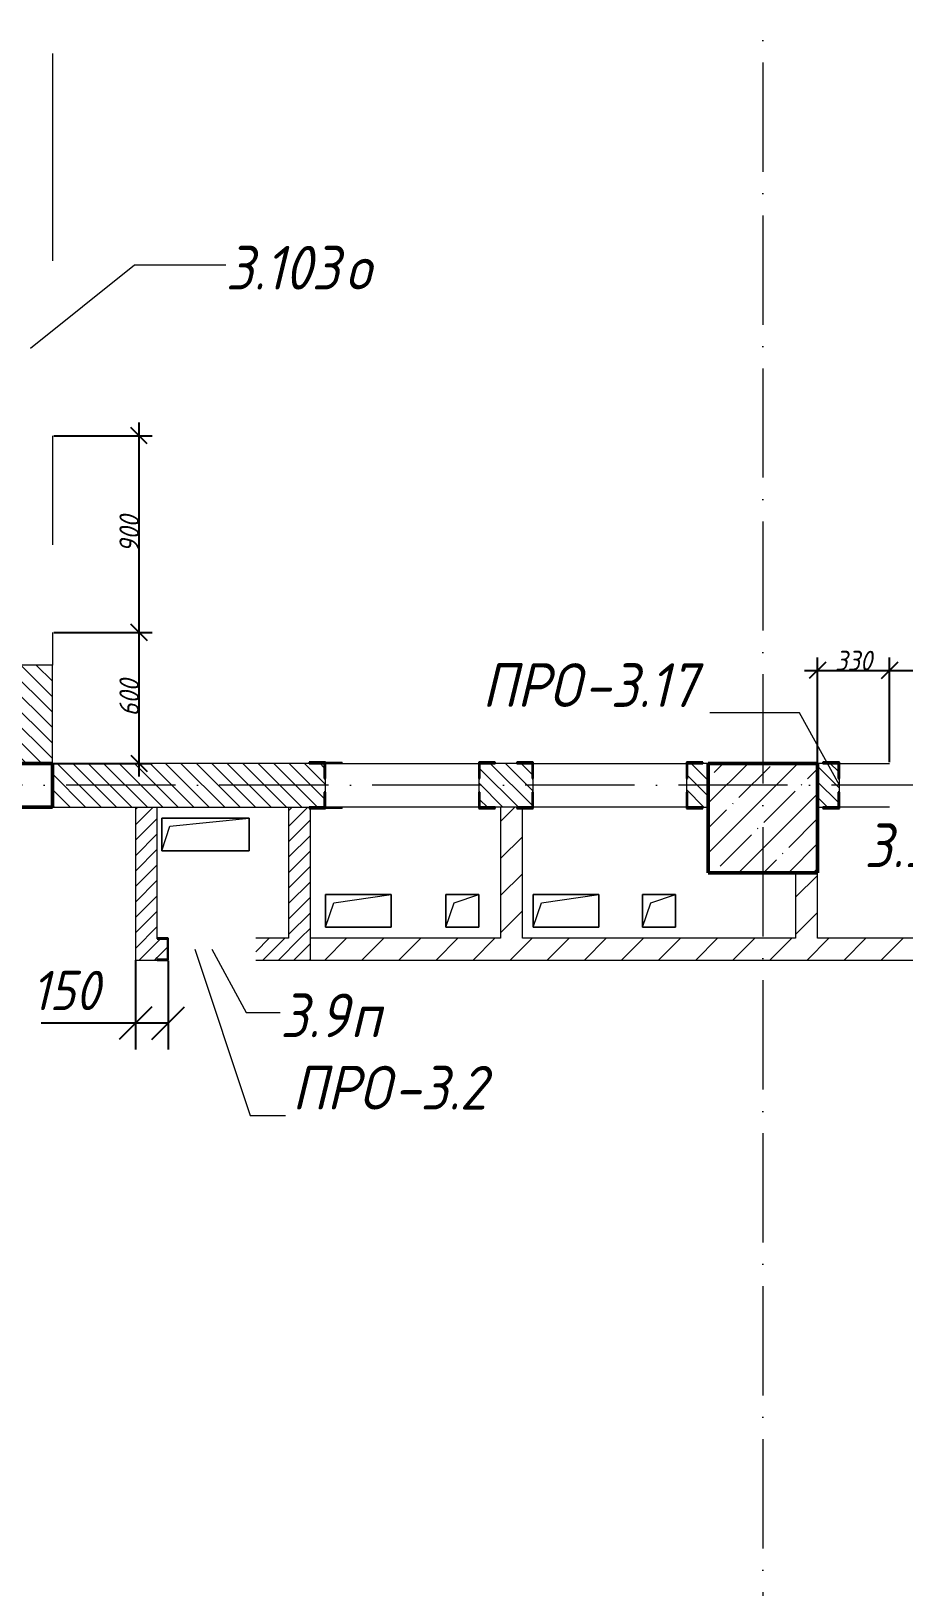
# Model space of a CAD drawing. Header units: millimetres. Extents: x -401725 to 250493, y 305116 to 802890.
# Drawn here: x 168288 to 172280, y 382954 to 390075 of the extents above; entities that cross this region are included whole.
import ezdxf

# ---------------------------------------------------------------- set-up
doc = ezdxf.new("R2010")
doc.units = ezdxf.units.MM
doc.linetypes.add('50_200_ШТРИХ_1Т_ш5_п1_п1_', pattern=[700, 500, -100, 0, -100])
for name, color, linetype, lineweight in [('A-____-____-DIMS', 7, 'Continuous', 9), ('A-FLOR-____-OTLN', 7, 'Continuous', 9), ('A-GENM-____-IDEN', 7, 'Continuous', 9), ('A-GENM-____-MCUT', 7, 'Continuous', 25), ('A-GENM-____-OTLN', 7, 'Continuous', 9), ('A-GENM-____-OTLN-1', 7, 'Continuous', 25), ('A-GLAZ-____-IDEN', 7, 'Continuous', 9), ('A-WALL-____-MCUT', 7, 'Continuous', 13), ('A-WALL-____-PATT-1', 7, 'Continuous', 9), ('A-WALL-FNSH-MCUT-1', 7, 'Continuous', 9), ('I-WALL-____-OTLN', 7, 'Continuous', 9), ('S-COLS-____-MCUT', 7, 'Continuous', 50), ('S-COLS-____-OTLN', 7, 'Continuous', 9), ('S-GRID-____-OTLN-1', 7, '50_200_ШТРИХ_1Т_ш5_п1_п1_', 9)]:
    doc.layers.add(name, color=color, linetype=linetype, lineweight=lineweight)
doc.styles.add('ISOCPEUR_I_10', font='isocpeui.ttf', dxfattribs={"width": 0.9, "height": 180})
doc.styles.add('ISOCPEUR_I_11', font='isocpeui.ttf', dxfattribs={"width": 0.9, "height": 200})
doc.styles.add('ISOCPEUR_I_7', font='isocpeui.ttf', dxfattribs={"width": 0.9, "height": 90})
doc.dimstyles.new('ISO-1_8_0_9К_СРЕДНИЙ_Кладочные_1', dxfattribs={"dimscale": 304.8, "dimtxt": 89.638306, "dimasz": 0.246063, "dimexe": 0.19685, "dimexo": 0, "dimgap": 0, "dimtad": 1, "dimdec": 3, "dimrnd": 0.001, "dimdsep": 46, "dimtxsty": 'ISOCPEUR_I_7', "dimblk1": 'OBLIQUE', "dimblk2": 'OBLIQUE', "dimsah": 1, "dimcen": 0.09, "dimdle": 0.19685, "dimazin": 0, "dimtfac": 1, "dimtdec": 4, "dimtix": 1, "dimtmove": 0, "dimatfit": 3, "dimfxl": 1, "dimtvp": 1, "dimtolj": 1, "dimtzin": 0, "dimarcsym": 2})
doc.dimstyles.new('ISO-1_8_0_9К_СРЕДНИЙ_Кладочные_3', dxfattribs={"dimscale": 304.8, "dimtxt": 179.276612, "dimasz": 0.492126, "dimexe": 0.393701, "dimexo": 0, "dimgap": 0, "dimtad": 1, "dimdec": 3, "dimrnd": 0.001, "dimdsep": 46, "dimtxsty": 'ISOCPEUR_I_10', "dimblk1": 'OBLIQUE', "dimblk2": 'OBLIQUE', "dimsah": 1, "dimcen": 0.09, "dimdle": 0.393701, "dimazin": 0, "dimtfac": 1, "dimtdec": 4, "dimtix": 1, "dimtmove": 0, "dimatfit": 3, "dimfxl": 1, "dimtvp": 1, "dimtolj": 1, "dimtzin": 0, "dimarcsym": 2})
pattern_1 = [(135, (144685.44, 323542.244), (-35.35534, -35.35534), [])]
pattern_2 = [(45, (144685.44, 323542.24), (-84.85281, 84.85281), [])]
pattern_3 = [(45, (144685.44, 323542.244), (-35.35534, 35.35534), [])]

# ---------------------------------------------------------------- blocks, each defined once
blk = doc.blocks.new('BSC_Колонна _Прямоугольная - 500х500-V13-АР1_План отверстий 3 этажа в осях 1-64_Ю-ЯЯ')
at = {"layer": 'S-COLS-____-OTLN'}
h = blk.add_hatch(dxfattribs=at)
h.set_pattern_fill('FP_20', color=256, style=0, pattern_type=2)
h.set_pattern_definition([(45, (-26950, -62931.04), (-114.04925, 114.04925), []), (45, (-26835.95, -62931.04), (-114.04925, 114.04925), [201.613, -40.323, 3.353, -36.97])])
h.paths.add_polyline_path([(-250, -250), (250, -250), (250, 250), (-250, 250)], flags=0)
at = {"layer": 'S-COLS-____-MCUT'}
for p, q in [((250, 250), (-250, 250)), ((-250, 250), (-250, -250)), ((250, -250), (250, 250)), ((-250, -250), (250, -250))]:
    blk.add_line(p, q, dxfattribs=at)
blk = doc.blocks.new('Фахверк_СКБ_Уголок - 200_3960-28268576-АР1_План отверстий 3 этажа в осях 1-64_Ю-ЯЯ')
at = {"layer": 'A-GENM-____-MCUT'}
for p, q in [((200, 156), (125, 156)), ((125, 156), (125, 81)), ((131, 81), (131, 150)), ((131, 150), (200, 150)), ((200, 150), (200, 156)), ((125, 81), (131, 81)), ((131, 19), (125, 19)), ((125, 19), (125, -56)), ((131, -50), (131, 19)), ((125, -56), (200, -56)), ((200, -50), (131, -50)), ((200, -56), (200, -50))]:
    blk.add_line(p, q, dxfattribs=at)
blk = doc.blocks.new('154_Стойка_СКБ_Уголок - СМ-2180_200-28268025-АР1_План отверстий 3 этажа в осях 1-64_Ю-ЯЯ')
at = {"layer": 'A-GENM-____-MCUT'}
for p, q in [((125, 156), (125, 81)), ((200, 156), (125, 156)), ((131, 81), (131, 150)), ((131, 150), (200, 150)), ((200, 150), (200, 156)), ((125, 81), (131, 81)), ((131, 19), (125, 19)), ((125, 19), (125, -56)), ((131, -50), (131, 19)), ((125, -56), (200, -56)), ((200, -50), (131, -50)), ((200, -56), (200, -50))]:
    blk.add_line(p, q, dxfattribs=at)
blk = doc.blocks.new('Фахверк_СКБ_Уголок - 200_3960_зеркало-28268689-АР1_План отверстий 3 этажа в осях 1-64_Ю-ЯЯ')
at = {"layer": 'A-GENM-____-MCUT'}
for p, q in [((200, 156), (125, 156)), ((125, 156), (125, 81)), ((131, 81), (131, 150)), ((131, 150), (200, 150)), ((200, 150), (200, 156)), ((125, 81), (131, 81)), ((131, 19), (125, 19)), ((125, 19), (125, -56)), ((131, -50), (131, 19)), ((125, -56), (200, -56)), ((200, -50), (131, -50)), ((200, -56), (200, -50))]:
    blk.add_line(p, q, dxfattribs=at)
blk = doc.blocks.new('Стойка_Влож_Уголок_Опорный - Уголок-28213941-АР1_План отверстий 3 этажа в осях 1-64_Ю-ЯЯ')
at = {"layer": 'A-GENM-____-OTLN'}
for p, q in [((-212, -6), (-212, 0)), ((0, 0), (0, -6)), ((-212, -75), (-212, -6)), ((-212, -6), (-206, -6)), ((-6, -6), (0, -6)), ((0, -6), (0, -75)), ((-212, -75), (-206, -75)), ((-6, -75), (0, -75))]:
    blk.add_line(p, q, dxfattribs=at)
blk = doc.blocks.new('154_Фахверк_СКБ_Швеллер - Тип_100_3960_зеркало-29769493-АР1_План отверстий 3 этажа в осях 1-64_Ю-ЯЯ')
at = {"layer": 'A-GENM-____-MCUT'}
for p, q in [((175, 50), (125, 50)), ((125, 50), (125, -50)), ((128, 47), (175, 47)), ((128, -47), (128, 47)), ((175, 47), (175, 50)), ((125, -50), (175, -50)), ((175, -47), (128, -47)), ((175, -50), (175, -47))]:
    blk.add_line(p, q, dxfattribs=at)
blk = doc.blocks.new('AR_Отверстие прямоугольное _в плите_ - AR_Отверстие прямоугольное _в плите_-30229441-АР1_План отверстий 3 этажа в осях 1-64_Ю-ЯЯ')
at = {"layer": 'A-GENM-____-OTLN'}
for p, q in [((150, 75), (-150, 75)), ((-150, 75), (-150, -75)), ((-112.5, 37.5), (150, 75)), ((150, -75), (150, 75)), ((-150, -75), (-112.5, 37.5)), ((-150, -75), (150, -75))]:
    blk.add_line(p, q, dxfattribs=at)
blk = doc.blocks.new('AR_Отверстие прямоугольное _в плите_ - AR_Отверстие прямоугольное _в плите_-30423627-АР1_План отверстий 3 этажа в осях 1-64_Ю-ЯЯ')
at = {"layer": 'A-GENM-____-OTLN'}
for p, q in [((75, 75), (-75, 75)), ((-75, 75), (-75, -75)), ((-37.5, 37.5), (75, 75)), ((75, -75), (75, 75)), ((-75, -75), (-37.5, 37.5)), ((-75, -75), (75, -75))]:
    blk.add_line(p, q, dxfattribs=at)
blk = doc.blocks.new('AR_Отверстие прямоугольное _в плите_ - AR_Отверстие прямоугольное _в плите_-V167-АР1_План отверстий 3 этажа в осях 1-64_Ю-ЯЯ')
at = {"layer": 'A-GENM-____-OTLN'}
for p, q in [((200, 75), (-200, 75)), ((-200, 75), (-200, -75)), ((-162.5, 37.5), (200, 75)), ((200, -75), (200, 75)), ((-200, -75), (-162.5, 37.5)), ((-200, -75), (200, -75))]:
    blk.add_line(p, q, dxfattribs=at)
blk = doc.blocks.new('BSC_Колонна _Прямоугольная1 - 200х200 _металл_-35216022-АР1_План отверстий 3 этажа в осях 1-64_Ю-ЯЯ')
at = {"layer": 'S-COLS-____-MCUT'}
for p, q in [((100, 100), (-100, 100)), ((-100, 100), (-100, -100)), ((100, -100), (100, 100)), ((-100, -100), (100, -100))]:
    blk.add_line(p, q, dxfattribs=at)
blk = doc.blocks.new('_Oblique')
at = {"color": 0, "linetype": 'ByBlock', "lineweight": -2}
blk.add_line((-0.5, -0.5), (0.5, 0.5), dxfattribs=at)
blk = doc.blocks.new('*D9622')
at = {"layer": 'A-____-____-DIMS', "color": 0, "lineweight": -2, "transparency": 16777216}
for p, q in [((168765.4, 385823.3), (168765.4, 385414.2)), ((168915.4, 385820.2), (168915.4, 385414.2)), ((168765.4, 385534.2), (168334.9, 385534.2)), ((168915.4, 385534.2), (168645.4, 385534.2))]:
    blk.add_line(p, q, dxfattribs=at)
at = {"layer": 'Defpoints', "color": 0, "transparency": 16777216}
for p in [(168765.4, 385823.3), (168915.4, 385820.2), (168915.4, 385534.2)]:
    blk.add_point(p, dxfattribs=at)
at = {"layer": 'A-____-____-DIMS', "color": 0, "lineweight": -2, "transparency": 16777216, "xscale": 150, "yscale": 150, "zscale": 150, "rotation": 180}
blk.add_blockref('_Oblique', (168765.4, 385534.2), dxfattribs=at)
at = {"layer": 'A-____-____-DIMS', "color": 0, "lineweight": -2, "transparency": 16777216, "xscale": 150, "yscale": 150, "zscale": 150}
blk.add_blockref('_Oblique', (168915.4, 385534.2), dxfattribs=at)
at = {"layer": 'A-____-____-DIMS', "color": 0, "transparency": 16777216, "insert": (168291.1, 385774.2), "char_height": 180, "width": 368.207, "attachment_point": 1, "line_spacing_factor": 1.149209, "style": 'ISOCPEUR_I_10'}
blk.add_mtext('\\A1;150', dxfattribs=at)
blk = doc.blocks.new('*D9647')
at = {"layer": 'A-____-____-DIMS', "color": 0, "lineweight": -2, "transparency": 16777216}
for p, q in [((171885.4, 386723.3), (171885.4, 387208.9)), ((172215.4, 386729.3), (172215.4, 387208.9)), ((171825.4, 387148.9), (172275.4, 387148.9))]:
    blk.add_line(p, q, dxfattribs=at)
at = {"layer": 'Defpoints', "color": 0, "transparency": 16777216}
for p in [(172215.4, 387148.9), (171885.4, 386723.3), (172215.4, 386729.3)]:
    blk.add_point(p, dxfattribs=at)
at = {"layer": 'A-____-____-DIMS', "color": 0, "lineweight": -2, "transparency": 16777216, "xscale": 75, "yscale": 75, "zscale": 75, "rotation": 180}
blk.add_blockref('_Oblique', (171885.4, 387148.9), dxfattribs=at)
at = {"layer": 'A-____-____-DIMS', "color": 0, "lineweight": -2, "transparency": 16777216, "xscale": 75, "yscale": 75, "zscale": 75}
blk.add_blockref('_Oblique', (172215.4, 387148.9), dxfattribs=at)
at = {"layer": 'A-____-____-DIMS', "color": 0, "transparency": 16777216, "insert": (172050.4, 387193.9), "char_height": 90, "width": 409.578, "attachment_point": 5, "style": 'ISOCPEUR_I_7'}
blk.add_mtext('\\A1;330', dxfattribs=at)
blk = doc.blocks.new('*D9648')
at = {"layer": 'A-____-____-DIMS', "color": 0, "lineweight": -2, "transparency": 16777216}
for p, q in [((172215.4, 386729.3), (172215.4, 387208.9)), ((173135.4, 386729.3), (173135.4, 387208.9)), ((172155.4, 387148.9), (173195.4, 387148.9))]:
    blk.add_line(p, q, dxfattribs=at)
at = {"layer": 'Defpoints', "color": 0, "transparency": 16777216}
for p in [(173135.4, 387148.9), (172215.4, 386729.3), (173135.4, 386729.3)]:
    blk.add_point(p, dxfattribs=at)
at = {"layer": 'A-____-____-DIMS', "color": 0, "lineweight": -2, "transparency": 16777216, "xscale": 75, "yscale": 75, "zscale": 75, "rotation": 180}
blk.add_blockref('_Oblique', (172215.4, 387148.9), dxfattribs=at)
at = {"layer": 'A-____-____-DIMS', "color": 0, "lineweight": -2, "transparency": 16777216, "xscale": 75, "yscale": 75, "zscale": 75}
blk.add_blockref('_Oblique', (173135.4, 387148.9), dxfattribs=at)
at = {"layer": 'A-____-____-DIMS', "color": 0, "transparency": 16777216, "insert": (172675.4, 387193.9), "char_height": 90, "width": 409.578, "attachment_point": 5, "style": 'ISOCPEUR_I_7'}
blk.add_mtext('\\A1;920', dxfattribs=at)
blk = doc.blocks.new('*D9716')
at = {"layer": 'A-____-____-DIMS', "color": 0, "lineweight": -2, "transparency": 16777216}
for p, q in [((168782.1, 386663.3), (168782.1, 387383.3)), ((168391.4, 387323.3), (168842.1, 387323.3)), ((168385.4, 386723.3), (168842.1, 386723.3))]:
    blk.add_line(p, q, dxfattribs=at)
at = {"layer": 'Defpoints', "color": 0, "transparency": 16777216}
for p in [(168391.4, 387323.3), (168782.1, 387323.3), (168385.4, 386723.3)]:
    blk.add_point(p, dxfattribs=at)
at = {"layer": 'A-____-____-DIMS', "color": 0, "lineweight": -2, "transparency": 16777216, "xscale": 75, "yscale": 75, "zscale": 75}
for p, rotation in [((168782.1, 387323.3), 90), ((168782.1, 386723.3), 270)]:
    blk.add_blockref('_Oblique', p, dxfattribs=dict(at, rotation=rotation))
at = {"layer": 'A-____-____-DIMS', "color": 0, "transparency": 16777216, "insert": (168737.1, 387023.3), "char_height": 90, "width": 409.578, "attachment_point": 5, "rotation": 90, "style": 'ISOCPEUR_I_7'}
blk.add_mtext('\\A1;600', dxfattribs=at)
blk = doc.blocks.new('*D9717')
at = {"layer": 'A-____-____-DIMS', "color": 0, "lineweight": -2, "transparency": 16777216}
for p, q in [((168391.4, 388223.3), (168842.1, 388223.3)), ((168782.1, 387263.3), (168782.1, 388283.3)), ((168391.4, 387323.3), (168842.1, 387323.3))]:
    blk.add_line(p, q, dxfattribs=at)
at = {"layer": 'Defpoints', "color": 0, "transparency": 16777216}
for p in [(168391.4, 388223.3), (168782.1, 388223.3), (168391.4, 387323.3)]:
    blk.add_point(p, dxfattribs=at)
at = {"layer": 'A-____-____-DIMS', "color": 0, "lineweight": -2, "transparency": 16777216, "xscale": 75, "yscale": 75, "zscale": 75}
for p, rotation in [((168782.1, 388223.3), 90), ((168782.1, 387323.3), 270)]:
    blk.add_blockref('_Oblique', p, dxfattribs=dict(at, rotation=rotation))
at = {"layer": 'A-____-____-DIMS', "color": 0, "transparency": 16777216, "insert": (168737.1, 387773.3), "char_height": 90, "width": 409.578, "attachment_point": 5, "rotation": 90, "style": 'ISOCPEUR_I_7'}
blk.add_mtext('\\A1;900', dxfattribs=at)

msp = doc.modelspace()

# ---------------------------------------------------------------- hatches: boundary and pattern name
at = {"layer": 'A-WALL-____-PATT-1'}
h = msp.add_hatch(dxfattribs=at)
h.set_pattern_fill('FP_9', color=256, style=0, pattern_type=2)
h.set_pattern_definition(pattern_1)
h.paths.add_polyline_path([(168385.4376, 386723.2863), (168385.4376, 387173.2863), (168185.4376, 387173.2863), (168185.4376, 386723.2863)], flags=0)
h = msp.add_hatch(dxfattribs=at)
h.set_pattern_fill('FP_9', color=256, style=0, pattern_type=2)
h.set_pattern_definition(pattern_1)
h.paths.add_polyline_path([(171291.4376, 386523.2863), (171385.4376, 386523.2863), (171385.4376, 386723.2863), (171291.4376, 386723.2863), (171291.4376, 386654.2863), (171285.4376, 386654.2863), (171285.4376, 386592.2863), (171291.4376, 386592.2863)], flags=0)
h.paths.add_polyline_path([(168185.4376, 386523.2863), (168185.4376, 386723.2863), (165885.4376, 386723.2863), (165885.4376, 386523.2863), (167735.4376, 386523.2863)], flags=0)
h.paths.add_polyline_path([(168385.4376, 386523.2863), (169629.4376, 386523.2863), (169629.4376, 386592.2863), (169635.4376, 386592.2863), (169635.4376, 386654.2863), (169629.4376, 386654.2863), (169629.4376, 386723.2863), (168385.4376, 386723.2863), (168385.4376, 386654.3208)], flags=0)
h.paths.add_polyline_path([(170579.4376, 386523.2863), (170579.4376, 386592.2863), (170585.4376, 386592.2863), (170585.4376, 386654.2863), (170579.4376, 386654.2863), (170579.4376, 386723.2863), (170341.4376, 386723.2863), (170341.4376, 386654.2863), (170335.4376, 386654.2863), (170335.4376, 386592.2863), (170341.4376, 386592.2863), (170341.4376, 386523.2863), (170535.4376, 386523.2863)], flags=0)
h = msp.add_hatch(dxfattribs=at)
h.set_pattern_fill('FP_9', color=256, style=0, pattern_type=2)
h.set_pattern_definition(pattern_1)
h.paths.add_polyline_path([(173885.4376, 386523.2863), (174385.4376, 386523.2863), (174385.4376, 386723.2863), (173641.4376, 386723.2863), (173641.4376, 386654.2863), (173635.4376, 386654.2863), (173635.4376, 386592.2863), (173641.4376, 386592.2863), (173641.4376, 386523.2863), (173785.4376, 386523.2863)], flags=0)
h.paths.add_polyline_path([(172691.4376, 386523.2863), (172929.4376, 386523.2863), (172929.4376, 386592.2863), (172935.4376, 386592.2863), (172935.4376, 386654.2863), (172929.4376, 386654.2863), (172929.4376, 386723.2863), (172691.4376, 386723.2863), (172691.4376, 386654.2863), (172685.4376, 386654.2863), (172685.4376, 386592.2863), (172691.4376, 386592.2863)], flags=0)
h.paths.add_polyline_path([(171885.4376, 386523.2863), (171979.4376, 386523.2863), (171979.4376, 386592.2863), (171985.4376, 386592.2863), (171985.4376, 386654.2863), (171979.4376, 386654.2863), (171979.4376, 386723.2863), (171885.4376, 386723.2863), (171885.4376, 386629.2863)], flags=0)
h = msp.add_hatch(dxfattribs=at)
h.set_pattern_fill('FP_8', color=256, style=0, pattern_type=2)
h.set_pattern_definition(pattern_3)
h.paths.add_polyline_path([(168865.4376, 385823.2863), (168865.4376, 386523.2863), (168765.4376, 386523.2863), (168765.4376, 385823.2863)], flags=0)
h = msp.add_hatch(dxfattribs=at)
h.set_pattern_fill('FP_8', color=256, style=0, pattern_type=2)
h.set_pattern_definition(pattern_3)
h.paths.add_polyline_path([(169565.4376, 385923.2863), (169565.4376, 386517.2863), (169560.4376, 386517.2863), (169560.4376, 386523.2863), (169465.4376, 386523.2863), (169465.4376, 385923.2863), (169560.4376, 385923.2863)], flags=0)
h = msp.add_hatch(dxfattribs=at)
h.set_pattern_fill('FP_7', color=256, style=0, pattern_type=2)
h.set_pattern_definition(pattern_2)
h.paths.add_polyline_path([(170535.4376, 385923.2863), (170535.4376, 386517.2863), (170510.4376, 386517.2863), (170510.4376, 386523.2863), (170435.4376, 386523.2863), (170435.4376, 385923.2863), (170510.4376, 385923.2863)], flags=0)
h = msp.add_hatch(dxfattribs=at)
h.set_pattern_fill('FP_7', color=256, style=0, pattern_type=2)
h.set_pattern_definition(pattern_2)
h.paths.add_polyline_path([(171885.4376, 385923.2863), (171885.4376, 386223.2863), (171785.4376, 386223.2863), (171785.4376, 385923.2863)], flags=0)
h = msp.add_hatch(dxfattribs=at)
h.set_pattern_fill('FP_8', color=256, style=0, pattern_type=2)
h.set_pattern_definition(pattern_3)
h.paths.add_polyline_path([(169315.4376, 385823.2863), (169565.4376, 385823.2863), (169565.4376, 385923.2863), (169315.4376, 385923.2863), (169315.4376, 385898.2863)], flags=0)
h.paths.add_polyline_path([(168883.4376, 385826.2863), (168912.4376, 385826.2863), (168912.4376, 385920.2863), (168865.4376, 385920.2863), (168865.4376, 385826.2863)], flags=0)
h = msp.add_hatch(dxfattribs=at)
h.set_pattern_fill('FP_7', color=256, style=0, pattern_type=2)
h.set_pattern_definition(pattern_2)
h.paths.add_polyline_path([(174885.4376, 385823.2863), (174885.4376, 385923.2863), (174385.4376, 385923.2863), (174385.4376, 385823.2863), (174718.3046, 385823.2863)], flags=0)
h.paths.add_polyline_path([(173935.4376, 385823.2863), (173935.4376, 385923.2863), (169565.4376, 385923.2863), (169565.4376, 385823.2863), (172950.8403, 385823.2863)], flags=0)

# ---------------------------------------------------------------- linework, layer by layer
at = {"layer": 'A-FLOR-____-OTLN'}
for p, q in [((168885.4376, 386473.2863), (169285.4376, 386473.2863)), ((168885.4376, 386323.2863), (168885.4376, 386473.2863)), ((169285.4376, 386473.2863), (169285.4376, 386323.2863)), ((169285.4376, 386323.2863), (168885.4376, 386323.2863)), ((169635.4376, 386123.2863), (169935.4376, 386123.2863)), ((169635.4376, 385973.2863), (169635.4376, 386123.2863)), ((169935.4376, 386123.2863), (169935.4376, 385973.2863)), ((170185.4376, 386123.2863), (170335.4376, 386123.2863)), ((170185.4376, 385973.2863), (170185.4376, 386123.2863)), ((170335.4376, 386123.2863), (170335.4376, 385973.2863)), ((170585.4376, 386123.2863), (170885.4376, 386123.2863)), ((170585.4376, 385973.2863), (170585.4376, 386123.2863)), ((170885.4376, 386123.2863), (170885.4376, 385973.2863)), ((171085.4376, 386123.2863), (171235.4376, 386123.2863)), ((171085.4376, 385973.2863), (171085.4376, 386123.2863)), ((171235.4376, 386123.2863), (171235.4376, 385973.2863)), ((169935.4376, 385973.2863), (169635.4376, 385973.2863)), ((170335.4376, 385973.2863), (170185.4376, 385973.2863)), ((170885.4376, 385973.2863), (170585.4376, 385973.2863)), ((171235.4376, 385973.2863), (171085.4376, 385973.2863))]:
    msp.add_line(p, q, dxfattribs=at)
at = {"layer": 'A-GENM-____-IDEN'}
for p, q in [((171802.3517, 386954.6083), (171393.3801, 386954.6083)), ((171985.4376, 386623.2863), (171802.3517, 386954.6083)), ((169037.2734, 385873.2863), (169289.4922, 385112.0025)), ((169289.4922, 385112.0025), (169452.5578, 385112.0025))]:
    msp.add_line(p, q, dxfattribs=at)
at = {"layer": 'A-GLAZ-____-IDEN'}
for p, q in [((168285.4376, 388623.2863), (168760.3603, 389004.6893)), ((168760.3603, 389004.6893), (169178.5078, 389004.6893)), ((169115.4376, 385873.2863), (169271.4977, 385582.7048)), ((169271.4977, 385582.7048), (169427.5578, 385582.7048))]:
    msp.add_line(p, q, dxfattribs=at)
at = {"layer": 'A-WALL-____-MCUT'}
for p, q in [((168385.4376, 387173.2863), (168185.4376, 387173.2863)), ((168385.4376, 386723.2863), (168385.4376, 387173.2863)), ((169560.4376, 386723.2863), (168385.4376, 386723.2863)), ((170510.4376, 386723.2863), (170410.4376, 386723.2863)), ((171385.4376, 386723.2863), (171360.4376, 386723.2863)), ((171910.4376, 386723.2863), (171885.4376, 386723.2863)), ((169635.4376, 386592.2863), (169635.4376, 386654.2863)), ((170335.4376, 386654.2863), (170335.4376, 386592.2863)), ((170585.4376, 386592.2863), (170585.4376, 386654.2863)), ((171285.4376, 386654.2863), (171285.4376, 386592.2863)), ((171985.4376, 386592.2863), (171985.4376, 386654.2863)), ((168385.4376, 386523.2863), (169560.4376, 386523.2863)), ((170510.4376, 386523.2863), (170410.4376, 386523.2863)), ((171360.4376, 386523.2863), (171385.4376, 386523.2863)), ((171885.4376, 386523.2863), (171910.4376, 386523.2863))]:
    msp.add_line(p, q, dxfattribs=at)
at = {"layer": 'A-WALL-FNSH-MCUT-1'}
for p, q in [((168765.4376, 386523.2863), (168765.4376, 385823.2863)), ((168865.4376, 385923.2863), (168865.4376, 386523.2863)), ((169465.4376, 386523.2863), (169465.4376, 385923.2863)), ((169565.4376, 385823.2863), (169565.4376, 386517.2863)), ((170435.4376, 386523.2863), (170435.4376, 385923.2863)), ((170535.4376, 385923.2863), (170535.4376, 386517.2863)), ((171785.4376, 386223.2863), (171785.4376, 385923.2863)), ((171885.4376, 385923.2863), (171885.4376, 386223.2863)), ((169465.4376, 385923.2863), (169315.4376, 385923.2863)), ((170435.4376, 385923.2863), (169565.4376, 385923.2863)), ((171785.4376, 385923.2863), (170535.4376, 385923.2863)), ((172785.4376, 385923.2863), (171885.4376, 385923.2863)), ((168765.4376, 385823.2863), (168865.4376, 385823.2863)), ((169315.4376, 385823.2863), (173935.4376, 385823.2863))]:
    msp.add_line(p, q, dxfattribs=at)
at = {"layer": 'I-WALL-____-OTLN'}
for p, q in [((168385.4376, 389973.2863), (168385.4376, 389023.2863)), ((168385.4376, 388223.2863), (168385.4376, 387723.2863)), ((168385.4376, 387323.2863), (168385.4376, 387173.2863)), ((169635.4376, 386723.2863), (170335.4376, 386723.2863)), ((170585.4376, 386723.2863), (171285.4376, 386723.2863)), ((171985.4376, 386723.2863), (172215.4376, 386723.2863)), ((170335.4376, 386523.2863), (169635.4376, 386523.2863)), ((171285.4376, 386523.2863), (170585.4376, 386523.2863)), ((172215.4376, 386523.2863), (171985.4376, 386523.2863))]:
    msp.add_line(p, q, dxfattribs=at)
at = {"layer": 'S-GRID-____-OTLN-1'}
for p, q in [((171635.4376, 414435.0957), (171635.4376, 376433.8321)), ((248759.8442, 386623.2863), (140016.6674, 386623.2863))]:
    msp.add_line(p, q, dxfattribs=at)

# ---------------------------------------------------------------- block references
at = {"layer": 'A-GENM-____-OTLN', "rotation": 89.99999999999955}
msp.add_blockref('Стойка_Влож_Уголок_Опорный - Уголок-28213941-АР1_План отверстий 3 этажа в осях 1-64_Ю-ЯЯ', (169635.4376, 386729.2863), dxfattribs=at)
at = {"layer": 'A-GENM-____-OTLN'}
for name, p in [('AR_Отверстие прямоугольное _в плите_ - AR_Отверстие прямоугольное _в плите_-V167-АР1_План отверстий 3 этажа в осях 1-64_Ю-ЯЯ', (169085.4376, 386398.2863)), ('AR_Отверстие прямоугольное _в плите_ - AR_Отверстие прямоугольное _в плите_-30229441-АР1_План отверстий 3 этажа в осях 1-64_Ю-ЯЯ', (169785.4376, 386048.2863)), ('AR_Отверстие прямоугольное _в плите_ - AR_Отверстие прямоугольное _в плите_-30423627-АР1_План отверстий 3 этажа в осях 1-64_Ю-ЯЯ', (170260.4376, 386048.2863)), ('AR_Отверстие прямоугольное _в плите_ - AR_Отверстие прямоугольное _в плите_-30229441-АР1_План отверстий 3 этажа в осях 1-64_Ю-ЯЯ', (170735.4376, 386048.2863)), ('AR_Отверстие прямоугольное _в плите_ - AR_Отверстие прямоугольное _в плите_-30423627-АР1_План отверстий 3 этажа в осях 1-64_Ю-ЯЯ', (171160.4376, 386048.2863))]:
    msp.add_blockref(name, p, dxfattribs=at)
at = {"layer": 'A-GENM-____-OTLN-1', "rotation": 180}
for name, p in [('154_Стойка_СКБ_Уголок - СМ-2180_200-28268025-АР1_План отверстий 3 этажа в осях 1-64_Ю-ЯЯ', (169760.4376, 386673.2863)), ('Фахверк_СКБ_Уголок - 200_3960-28268576-АР1_План отверстий 3 этажа в осях 1-64_Ю-ЯЯ', (170710.4376, 386673.2863)), ('Фахверк_СКБ_Уголок - 200_3960_зеркало-28268689-АР1_План отверстий 3 этажа в осях 1-64_Ю-ЯЯ', (172110.4376, 386673.2863)), ('154_Фахверк_СКБ_Швеллер - Тип_100_3960_зеркало-29769493-АР1_План отверстий 3 этажа в осях 1-64_Ю-ЯЯ', (169040.4376, 385873.2863))]:
    msp.add_blockref(name, p, dxfattribs=at)
at = {"layer": 'A-GENM-____-OTLN-1'}
for p in [(170210.4376, 386573.2863), (171160.4376, 386573.2863)]:
    msp.add_blockref('Фахверк_СКБ_Уголок - 200_3960_зеркало-28268689-АР1_План отверстий 3 этажа в осях 1-64_Ю-ЯЯ', p, dxfattribs=at)
at = {"layer": 'S-COLS-____-OTLN', "rotation": 270.0000000000001}
msp.add_blockref('BSC_Колонна _Прямоугольная1 - 200х200 _металл_-35216022-АР1_План отверстий 3 этажа в осях 1-64_Ю-ЯЯ', (168285.4376, 386623.2863), dxfattribs=at)
at = {"layer": 'S-COLS-____-OTLN'}
msp.add_blockref('BSC_Колонна _Прямоугольная - 500х500-V13-АР1_План отверстий 3 этажа в осях 1-64_Ю-ЯЯ', (171635.4376, 386473.2863), dxfattribs=at)

# ---------------------------------------------------------------- texts
at = {"layer": 'A-GENM-____-IDEN', "char_height": 200, "attachment_point": 1, "style": 'ISOCPEUR_I_11'}
for s, insert, width in [('ПРО', (170351.6696, 387181.7244), 562.784625), ('-3.17', (170816.0134, 387181.7244), 663.79725), ('ПРО', (169482.1511, 385339.1186), 562.784625), ('-3.2', (169946.4949, 385339.1186), 548.35425)]:
    msp.add_mtext(s, dxfattribs=dict(at, insert=insert, width=width))
at = {"layer": 'A-GLAZ-____-IDEN', "char_height": 200, "attachment_point": 1, "style": 'ISOCPEUR_I_11'}
for s, insert, width in [('3.103', (169178.5078, 389092.3039), 663.79725), ('\\fISOCPEUR|b0|i1|c204|p34|;\\W.9;о', (169726.1953, 389092.3039), 158.734125), ('3.52', (172099.4752, 386448.7229), 548.35425), ('3.9', (169427.5578, 385670.3194), 389.620125), ('\\fISOCPEUR|b0|i1|c204|p34|;\\W.9;п', (169749.0265, 385670.3194), 158.734125)]:
    msp.add_mtext(s, dxfattribs=dict(at, insert=insert, width=width))

# ---------------------------------------------------------------- dimensions: what is measured, and where the dimension line sits
at = {"layer": 'A-____-____-DIMS'}
for base, p1, p2, override, picture, middle in [((168782.1121, 388223.2863), (168391.4376, 387323.2863), (168391.4376, 388223.2863), {"dimpost": '<>', "dimfxl": 900}, '*D9717', (168737.1121, 387773.2863)), ((168782.1121, 387323.2863), (168385.4376, 386723.2863), (168391.4376, 387323.2863), {"dimpost": '<>', "dimfxl": 600.029999}, '*D9716', (168737.1121, 387023.2863))]:
    dim = msp.add_linear_dim(base=base, p1=p1, p2=p2, angle=90, dimstyle='ISO-1_8_0_9К_СРЕДНИЙ_Кладочные_1', override=override, dxfattribs=at)
    dim.commit()
    dim.dimension.update_dxf_attribs({"geometry": picture, "text_midpoint": middle})
for base, p1, p2, override, picture, middle in [((172215.4376, 387148.9386), (171885.4376, 386723.2863), (172215.4376, 386729.2863), {"dimpost": '<>', "dimfxl": 330.054541}, '*D9647', (172050.4376, 387193.9386)), ((173135.4376, 387148.9386), (172215.4376, 386729.2863), (173135.4376, 386729.2863), {"dimpost": '<>', "dimfxl": 920}, '*D9648', (172675.4376, 387193.9386))]:
    dim = msp.add_linear_dim(base=base, p1=p1, p2=p2, dimstyle='ISO-1_8_0_9К_СРЕДНИЙ_Кладочные_1', override=override, dxfattribs=at)
    dim.commit()
    dim.dimension.update_dxf_attribs({"geometry": picture, "text_midpoint": middle})
dim = msp.add_linear_dim(base=(168915.4376, 385534.2405), p1=(168765.4376, 385823.2863), p2=(168915.4376, 385820.2383), dimstyle='ISO-1_8_0_9К_СРЕДНИЙ_Кладочные_3', override={"dimpost": '<>', "dimfxl": 150.030964}, dxfattribs=at)
dim.commit()
dim.dimension.update_dxf_attribs({"geometry": '*D9622', "text_midpoint": (168475.1603, 385534.2405), "dimtype": 160})

doc.saveas('drawing.dxf')
